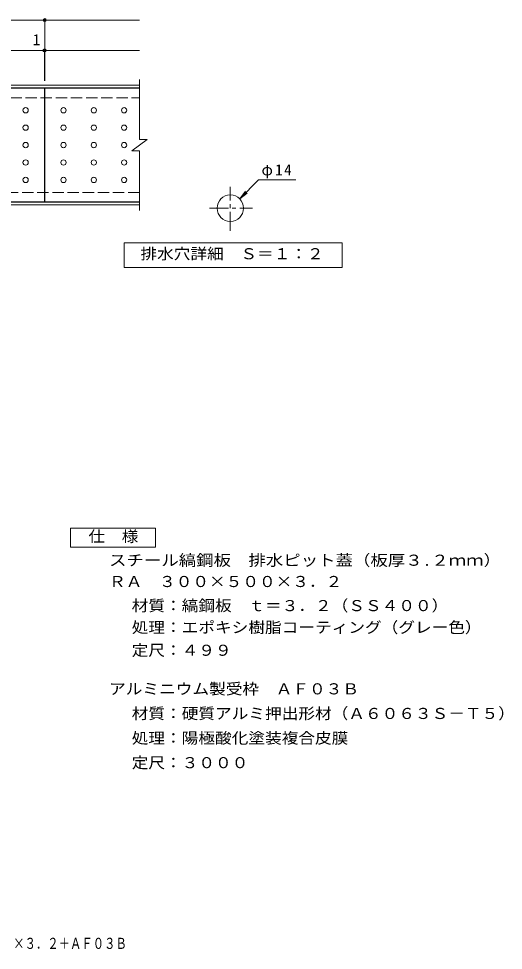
# Model space of a CAD drawing. Units: millimetres on the paper, enlarged 2 times, with parts at other scales. Extents: x -251 to 272, y -274 to 225.
# Drawn here: x 15.7 to 271.7, y -273.5 to 218.7 of the extents above; entities that cross this region are included whole.
import ezdxf
from ezdxf.enums import TextEntityAlignment as Align

# ---------------------------------------------------------------- set-up
doc = ezdxf.new("R2010")
doc.units = ezdxf.units.MM
doc.header["$LTSCALE"] = 2
doc.header["$PDMODE"] = 32
doc.header["$PDSIZE"] = 1.6
doc.linetypes.add('CHAIN1', pattern=[8, 5, -1, 1, -1])
doc.linetypes.add('DASHED3', pattern=[4, 3, -1])
for name, color, linetype, lineweight in [('C-0', 3, 'CHAIN1', 9), ('C-1', 2, 'Continuous', 9), ('C-2', 3, 'Continuous', 9), ('C-4', 7, 'Continuous', 9), ('C-5', 7, 'Continuous', 9), ('C-A', 3, 'Continuous', 9), ('F-5_F-5ﾚｲﾔ', 2, 'Continuous', 9)]:
    doc.layers.add(name, color=color, linetype=linetype, lineweight=lineweight)
doc.styles.add('ＭＳ ゴシック', font='')
doc.styles.get('ＭＳ ゴシック').set_extended_font_data('MS Gothic')

msp = doc.modelspace()

# ---------------------------------------------------------------- linework, layer by layer
at = {"layer": 'C-0'}
for p, q in [((127.491, 106.66), (127.491, 129.853)), ((116.481, 118.583), (139.131, 118.583))]:
    msp.add_line(p, q, dxfattribs=at)
at = {"layer": 'C-0', "linetype": 'Continuous'}
msp.add_circle((127.491, 118.583), 7, dxfattribs=at)
at = {"layer": 'C-1'}
for p, q in [((-220.708, 183.524), (79.492, 183.524)), ((-220.708, 182.124), (79.492, 182.124)), ((79.492, 121.724), (-220.708, 121.724)), ((79.492, 120.324), (-220.708, 120.324))]:
    msp.add_line(p, q, dxfattribs=at)
at = {"layer": 'C-1', "linetype": 'DASHED3'}
for p, q in [((-220.708, 176.924), (79.492, 176.924)), ((79.492, 126.924), (-220.708, 126.924))]:
    msp.add_line(p, q, dxfattribs=at)
at = {"layer": 'C-2'}
for p, q in [((79.492, 186.524), (79.492, 154.924)), ((29.492, 181.924), (29.492, 121.924)), ((29.492, 181.924), (79.492, 181.924)), ((75.492, 148.924), (83.492, 154.924)), ((79.492, 154.924), (83.492, 154.924)), ((75.492, 148.924), (79.492, 148.924)), ((79.492, 148.924), (79.492, 117.324)), ((29.492, 121.924), (79.492, 121.924))]:
    msp.add_line(p, q, dxfattribs=at)
msp.add_lwpolyline([(-70.508, 121.924), (-70.508, 181.924), (29.292, 181.924), (29.292, 121.924)], close=True, dxfattribs=at)
at = {"layer": 'C-4'}
for p, q in [((29.492, 185.924), (29.492, 218.524)), ((-70.508, 201.924), (29.292, 201.924)), ((29.292, 185.924), (29.292, 202.524)), ((29.292, 201.924), (79.492, 201.924))]:
    msp.add_line(p, q, dxfattribs=at)
msp.add_lwpolyline([(-220.708, 217.924), (-70.508, 217.924), (79.492, 217.924)], dxfattribs=at)
for p in [(29.492, 217.924), (29.292, 201.924), (29.492, 201.924)]:
    msp.add_point(p, dxfattribs=at)
at = {"layer": 'C-5'}
for p, q in [((132.44, 123.532), (142.428, 133.52)), ((142.428, 133.52), (162.027, 133.52)), ((132.44, 123.532), (135.484, 127.499)), ((132.44, 123.532), (136.407, 126.576))]:
    msp.add_line(p, q, dxfattribs=at)
msp.add_lwpolyline([(71.509, 87.324), (71.509, 100.324), (186.509, 100.324), (186.509, 87.324)], close=True, dxfattribs=at)
at = {"layer": 'C-A'}
for centre in [(19.392, 170.324), (39.392, 170.324), (55.392, 170.324), (71.392, 170.324), (19.392, 161.124), (39.392, 161.124), (55.392, 161.124), (71.392, 161.124), (19.392, 151.924), (39.392, 151.924), (55.392, 151.924), (71.392, 151.924), (19.392, 142.724), (39.392, 142.724), (55.392, 142.724), (71.392, 142.724), (19.392, 133.524), (39.392, 133.524), (55.392, 133.524), (71.392, 133.524)]:
    msp.add_circle(centre, 1.4, dxfattribs=at)
at = {"layer": 'F-5_F-5ﾚｲﾔ'}
for p, q in [((43.042, -50.514), (88.042, -50.514)), ((43.042, -60.514), (43.042, -50.514)), ((88.042, -50.514), (88.042, -60.514)), ((88.042, -60.514), (43.042, -60.514))]:
    msp.add_line(p, q, dxfattribs=at)

# ---------------------------------------------------------------- texts
at = {"layer": 'C-0', "color": 2, "insert": (143.941, 134.328), "char_height": 5.865, "attachment_point": 7, "style": 'ＭＳ ゴシック'}
msp.add_mtext('\\T1.19;φ14', dxfattribs=at)
at = {"layer": 'C-4', "color": 2, "style": 'ＭＳ ゴシック'}
msp.add_text('1', height=5.865, dxfattribs=at).set_placement((23.152, 202.924), align=Align.BOTTOM_LEFT)
at = {"layer": 'C-5', "color": 2, "style": 'ＭＳ ゴシック', "width": 1.1}
msp.add_text('排水穴詳細\u3000Ｓ＝１：２', height=5.865, dxfattribs=at).set_placement((80.009, 89.824), align=Align.BOTTOM_LEFT)
at = {"layer": 'F-5_F-5ﾚｲﾔ', "style": 'ＭＳ ゴシック'}
for s, width, p in [('仕\u3000様', 1.1, (52.543, -59.513)), ('スチール縞鋼板\u3000排水ピット蓋（板厚３.２ｍｍ）', 1.15, (63.461, -72.098)), ('ＲＡ\u3000３００×５００×３．２', 1.1, (63.461, -83.339)), ('材質：縞鋼板\u3000ｔ＝３．２（ＳＳ４００）', 1.1, (75.403, -96.071)), ('処理：エポキシ樹脂コーティング（グレー色）', 1.1, (75.403, -107.56)), ('定尺：４９９', 1.1, (75.403, -119.67)), ('アルミニウム製受枠\u3000ＡＦ０３Ｂ', 1.1, (63.461, -140.05)), ('材質：硬質アルミ押出形材（Ａ６０６３Ｓ－Ｔ５）', 1.1, (75.403, -153.05)), ('処理：陽極酸化塗装複合皮膜', 1.1, (75.403, -166.05)), ('定尺：３０００', 1.1, (75.403, -179.05)), ('スチール縞鋼板\u3000排水ピット蓋（板厚３.２ｍｍ）\u3000ＲＡ\u3000３００×５００×３．２＋ＡＦ０３Ｂ', 0.75, (-188.131, -274.519))]:
    msp.add_text(s, height=5.865, dxfattribs=dict(at, width=width)).set_placement(p, align=Align.BOTTOM_LEFT)

doc.saveas('drawing.dxf')
